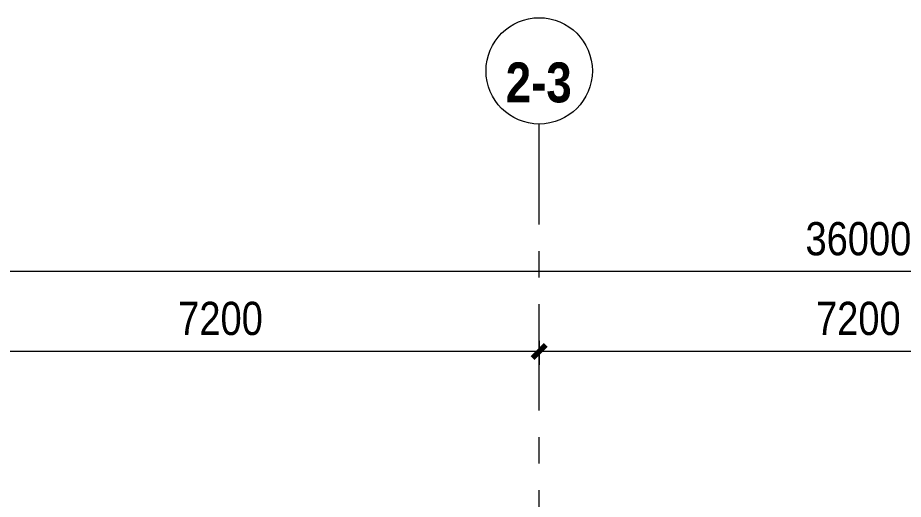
# Model space of a CAD drawing. Header units: millimetres. Extents: x -33493 to 146110, y 17338 to 47807.
# Drawn here: x 934 to 10931, y 42163 to 47599 of the extents above; entities that cross this region are included whole.
import ezdxf

# ---------------------------------------------------------------- set-up
doc = ezdxf.new("R2010")
doc.units = ezdxf.units.MM
doc.linetypes.add('IDA - Grid Line', pattern=[2100, 1200, -300, 300, -300])
for name, color, linetype, lineweight in [('A-_ANOT----_D', 7, 'Continuous', 9), ('A-_ANOT----_D-150', 7, 'Continuous', 9), ('S-_ANOTGRID_E', 7, 'Continuous', 9)]:
    doc.layers.add(name, color=color, linetype=linetype, lineweight=lineweight)
doc.layers.add('S-_ANOTGRID_E-1', color=9, linetype='IDA - Grid Line', lineweight=9, true_color=0x808080)
doc.styles.add('Arial Narrow_2', font='ARIALN.TTF', dxfattribs={"height": 375})
doc.styles.add('Arial Narrow_B', font='ARIALNB.TTF', dxfattribs={"height": 450})
doc.dimstyles.new('IDA_-_Arial_-_2_5mm_-_Black_-_Diagonal', dxfattribs={"dimscale": 304.8, "dimtxt": 383.786615, "dimasz": 0.492126, "dimexe": 0.492126, "dimexo": 0.738189, "dimgap": 0.246063, "dimtad": 1, "dimdec": 0, "dimzin": 0, "dimdsep": 46, "dimtxsty": 'Arial Narrow_2', "dimblk1": 'OBLIQUE', "dimblk2": 'OBLIQUE', "dimsah": 1, "dimcen": 0.09, "dimdle": 0.492126, "dimadec": 6, "dimazin": 0, "dimtfac": 1, "dimtdec": 4, "dimtix": 1, "dimtmove": 0, "dimatfit": 3, "dimfxl": 1, "dimtvp": 1, "dimtolj": 1, "dimtzin": 0, "dimarcsym": 2})

# ---------------------------------------------------------------- blocks, each defined once
blk = doc.blocks.new('Grid - 4 mm Dia-236334-DOOR _ WINDOW SCHEDULE - ELEVATION 3 Copy 1')
at = {"layer": 'S-_ANOTGRID_E'}
blk.add_circle((-7579.3, 46999), 600, dxfattribs=at)
blk = doc.blocks.new('DIMBLOCK6-DOOR _ WINDOW SCHEDULE - ELEVATION 3 Copy 1')
at = {"layer": 'A-_ANOT----_D-150', "transparency": 16777216}
for p, q in [((-7579.3, 44851.7), (-7579.3, 44582.8)), ((-7579.3, 44732.8), (-7579.3, 44851.7)), ((28420.7, 44851.7), (28420.7, 44582.8)), ((28420.7, 44732.8), (28420.7, 44851.7)), ((28570.7, 44732.8), (-7729.3, 44732.8))]:
    blk.add_line(p, q, dxfattribs=at)
at = {"layer": 'A-_ANOT----_D-150', "lineweight": 70, "transparency": 16777216}
for p, q in [((-7579.3, 44732.8), (-7504.3, 44807.8)), ((28420.7, 44732.8), (28495.7, 44807.8)), ((-7579.3, 44732.8), (-7654.3, 44657.8)), ((28420.7, 44732.8), (28345.7, 44657.8))]:
    blk.add_line(p, q, dxfattribs=at)
at = {"layer": 'A-_ANOT----_D-150', "color": 0, "transparency": 16777216, "insert": (9826.8, 45292.4), "char_height": 375, "width": 1425.493, "attachment_point": 1, "line_spacing_factor": 0.974696, "style": 'Arial Narrow_2'}
blk.add_mtext('36000', dxfattribs=at)
blk = doc.blocks.new('_Oblique')
at = {"color": 0, "linetype": 'ByBlock', "lineweight": -2}
blk.add_line((-0.5, -0.5), (0.5, 0.5), dxfattribs=at)
blk = doc.blocks.new('DIMBLOCK9-DOOR _ WINDOW SCHEDULE - ELEVATION 3 Copy 1')
at = {"layer": 'A-_ANOT----_D-150', "transparency": 16777216}
for p, q in [((6820.7, 43951.7), (6820.7, 43682.8)), ((6820.7, 43832.8), (6820.7, 43951.7)), ((14020.7, 43951.7), (14020.7, 43682.8)), ((14020.7, 43832.8), (14020.7, 43951.7)), ((14020.7, 43832.8), (6820.7, 43832.8))]:
    blk.add_line(p, q, dxfattribs=at)
at = {"layer": 'A-_ANOT----_D-150', "lineweight": 70, "transparency": 16777216}
for p, q in [((6820.7, 43832.8), (6895.7, 43907.8)), ((14020.7, 43832.8), (14095.7, 43907.8)), ((6820.7, 43832.8), (6745.7, 43757.8)), ((14020.7, 43832.8), (13945.7, 43757.8))]:
    blk.add_line(p, q, dxfattribs=at)
at = {"layer": 'A-_ANOT----_D-150', "color": 0, "transparency": 16777216, "insert": (9945.5, 44392.4), "char_height": 375, "width": 1140.395, "attachment_point": 1, "line_spacing_factor": 0.974696, "style": 'Arial Narrow_2'}
blk.add_mtext('7200', dxfattribs=at)
blk = doc.blocks.new('DIMBLOCK10-DOOR _ WINDOW SCHEDULE - ELEVATION 3 Copy 1')
at = {"layer": 'A-_ANOT----_D-150', "transparency": 16777216}
for p, q in [((-379.3, 43951.7), (-379.3, 43682.8)), ((-379.3, 43832.8), (-379.3, 43951.7)), ((6820.7, 43951.7), (6820.7, 43682.8)), ((6820.7, 43832.8), (6820.7, 43951.7)), ((6820.7, 43832.8), (-379.3, 43832.8))]:
    blk.add_line(p, q, dxfattribs=at)
at = {"layer": 'A-_ANOT----_D-150', "lineweight": 70, "transparency": 16777216}
for p, q in [((-379.3, 43832.8), (-304.3, 43907.8)), ((6820.7, 43832.8), (6895.7, 43907.8)), ((-379.3, 43832.8), (-454.3, 43757.8)), ((6820.7, 43832.8), (6745.7, 43757.8))]:
    blk.add_line(p, q, dxfattribs=at)
at = {"layer": 'A-_ANOT----_D-150', "color": 0, "transparency": 16777216, "insert": (2745.5, 44392.4), "char_height": 375, "width": 1140.395, "attachment_point": 1, "line_spacing_factor": 0.974696, "style": 'Arial Narrow_2'}
blk.add_mtext('7200', dxfattribs=at)

msp = doc.modelspace()

# ---------------------------------------------------------------- linework, layer by layer
at = {"layer": 'S-_ANOTGRID_E-1'}
msp.add_line((6820.7, 17965.8), (6820.7, 46399), dxfattribs=at)

# ---------------------------------------------------------------- block references
at = {"layer": 'S-_ANOTGRID_E'}
msp.add_blockref('Grid - 4 mm Dia-236334-DOOR _ WINDOW SCHEDULE - ELEVATION 3 Copy 1', (14400, 0), dxfattribs=at)

# ---------------------------------------------------------------- texts
at = {"layer": 'S-_ANOTGRID_E', "insert": (6815.3, 46865.6), "char_height": 450, "width": 754.5, "attachment_point": 5, "line_spacing_factor": 0.949189, "style": 'Arial Narrow_B'}
msp.add_mtext('\\pxqc,t3.33333,6.66667,10,13.33333,16.66667,20,23.33333,26.66667,30,33.33333,36.66667,40,43.33333,46.66667,50,53.33333,56.66667,60,63.33333,66.66667,70,73.33333,76.66667,80,83.33333,86.66667,90,93.33333,96.66667,100,103.33333,106.66667;{2-3}', dxfattribs=at)

# ---------------------------------------------------------------- dimensions: what is measured, and where the dimension line sits
at = {"layer": 'A-_ANOT----_D'}
for base, p1, p2, override, picture, middle in [((-7579.3, 44732.8), (28420.7, 44626.7), (-7579.3, 44626.7), {"dimpost": '<>', "dimfxl": 36000}, 'DIMBLOCK6-DOOR _ WINDOW SCHEDULE - ELEVATION 3 Copy 1', (10420.7, 44999.3)), ((-379.3, 43832.8), (6820.7, 43726.7), (-379.3, 43726.7), {"dimpost": '<>', "dimfxl": 7200}, 'DIMBLOCK10-DOOR _ WINDOW SCHEDULE - ELEVATION 3 Copy 1', (3220.7, 44099.3)), ((6820.7, 43832.8), (14020.7, 43726.7), (6820.7, 43726.7), {"dimpost": '<>', "dimfxl": 7200}, 'DIMBLOCK9-DOOR _ WINDOW SCHEDULE - ELEVATION 3 Copy 1', (10420.7, 44099.3))]:
    dim = msp.add_linear_dim(base=base, p1=p1, p2=p2, dimstyle='IDA_-_Arial_-_2_5mm_-_Black_-_Diagonal', override=override, dxfattribs=at)
    dim.commit()
    dim.dimension.update_dxf_attribs({"geometry": picture, "text_midpoint": middle})

doc.saveas('drawing.dxf')
